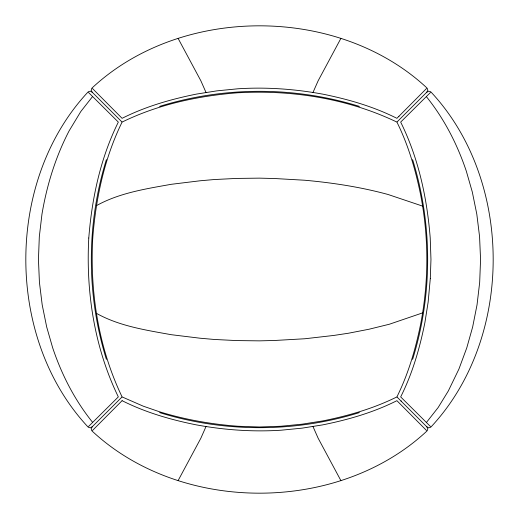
<?xml version="1.0" encoding="UTF-8"?>
<svg xmlns="http://www.w3.org/2000/svg" width="519" height="519" viewBox="0 0 519 519"><rect width="100%" height="100%" fill="white"/><g stroke="black" fill="none" stroke-linecap="round" stroke-linejoin="round"><path stroke-width="0.78" d="M106.401 159.605C86.303 224.221 86.303 294.779 106.401 359.395M412.599 359.395C432.729 294.773 432.638 224.227 412.599 159.605M312.931 92.577L318.128 80.815L340.86 38.458M206.069 426.423L200.872 438.185L178.14 480.542M91.565 88.548L91.188 90.481L92.642 92.642L121.926 121.926M427.435 430.452L427.812 428.519L426.359 426.359L397.074 397.074M92.577 96.528L80.815 111.52L69.105 130.892C55.546 156.939 46.846 185.212 41.974 214.107L39.314 236.69L38.445 259.5L39.425 282.304L42.195 304.861L46.678 326.938L52.666 347.795C61.69 374.712 74.801 400.259 92.654 422.395M426.423 422.472L438.185 407.48L448.319 390.956L458.9 369.113L466.756 347.912L472.647 327.002L477.026 304.893L479.686 282.31L480.555 259.5L479.575 236.696L476.805 214.139L472.322 192.062L466.334 171.205C457.31 144.288 444.199 118.741 426.346 96.605M121.926 397.074L92.642 426.359L91.188 428.519L91.565 430.452M397.074 121.926L426.359 92.642L427.812 90.481L427.435 88.548M426.359 92.642L428.519 91.188L430.452 91.565M92.642 426.359L90.481 427.812L88.548 427.435M96.605 205.563C119.422 192.906 145.807 188.864 171.205 184.31L199.997 180.794L214.139 179.548L236.696 178.419L259.5 178.14L274.564 178.517L304.893 180.249C332.945 182.792 360.9 187.093 388.108 194.502L422.472 206.069M88.548 91.565L90.481 91.188L92.642 92.642M430.452 427.435L428.519 427.812L426.359 426.359M422.472 312.931L389.386 324.226L369.113 329.208L348.47 333.23L333.782 335.443L304.893 338.751L274.564 340.483L259.5 340.86L236.696 340.581L214.139 339.452L199.997 338.206L171.205 334.69C145.826 330.103 119.402 326.133 96.605 313.437M159.605 106.401C224.221 86.303 294.779 86.303 359.395 106.401M359.395 412.599C294.779 432.697 224.221 432.697 159.605 412.599M178.14 38.458L200.872 80.815L206.069 92.577M340.86 480.542L318.128 438.185L312.931 426.423M88.781 238.007C85.817 292.191 94.51 347.866 118.332 396.912L88.035 426.994C5.086 338.154 5.086 180.846 88.035 92.006L118.332 122.088C100.465 158.094 91.908 198.122 88.781 238.007M92.752 238.007C89.761 292.191 98.513 347.782 122.088 396.912L143.218 406.156L159.229 411.684C184.816 419.599 211.317 424.263 238.007 426.248L259.5 426.994L280.993 426.248L302.103 424.185L322.5 420.967C348.1 415.862 373.472 408.557 396.912 396.912C408.557 373.472 415.862 348.1 420.967 322.5L421.052 321.936C428.765 280.76 428.765 238.24 421.052 197.064L420.967 196.5C415.862 170.9 408.557 145.528 396.912 122.088C348.534 98.895 293.858 89.982 240.485 92.667L238.007 92.752C198.135 95.833 158.172 104.436 122.088 122.088C104.436 158.172 95.833 198.135 92.752 238.007M430.303 278.515L428.143 302.103L424.912 322.5C419.774 348.113 412.469 373.518 400.668 396.912L430.965 426.994C513.914 338.154 513.914 180.846 430.965 92.006L400.668 122.088C418.528 158.094 427.092 198.122 430.219 238.007L430.965 259.5L430.303 278.515M398.968 116.25L396.912 118.332C373.518 106.531 348.113 99.226 322.5 94.088L321.936 94.004C294.286 88.95 266.072 87.004 238.007 88.781L216.897 90.857L196.5 94.088C170.887 99.22 145.482 106.531 122.088 118.332L92.006 88.035C180.846 5.086 338.154 5.086 426.994 88.035L398.968 116.25M122.088 400.668L92.006 430.965C180.846 513.914 338.154 513.914 426.994 430.965L396.912 400.668C373.518 412.469 348.113 419.774 322.5 424.912L302.103 428.143L280.993 430.219C252.928 431.996 224.714 430.05 197.064 424.996L196.5 424.912C170.887 419.78 145.482 412.469 122.088 400.668M401.57 401.362L401.161 401.103L401.57 401.362"/></g></svg>
